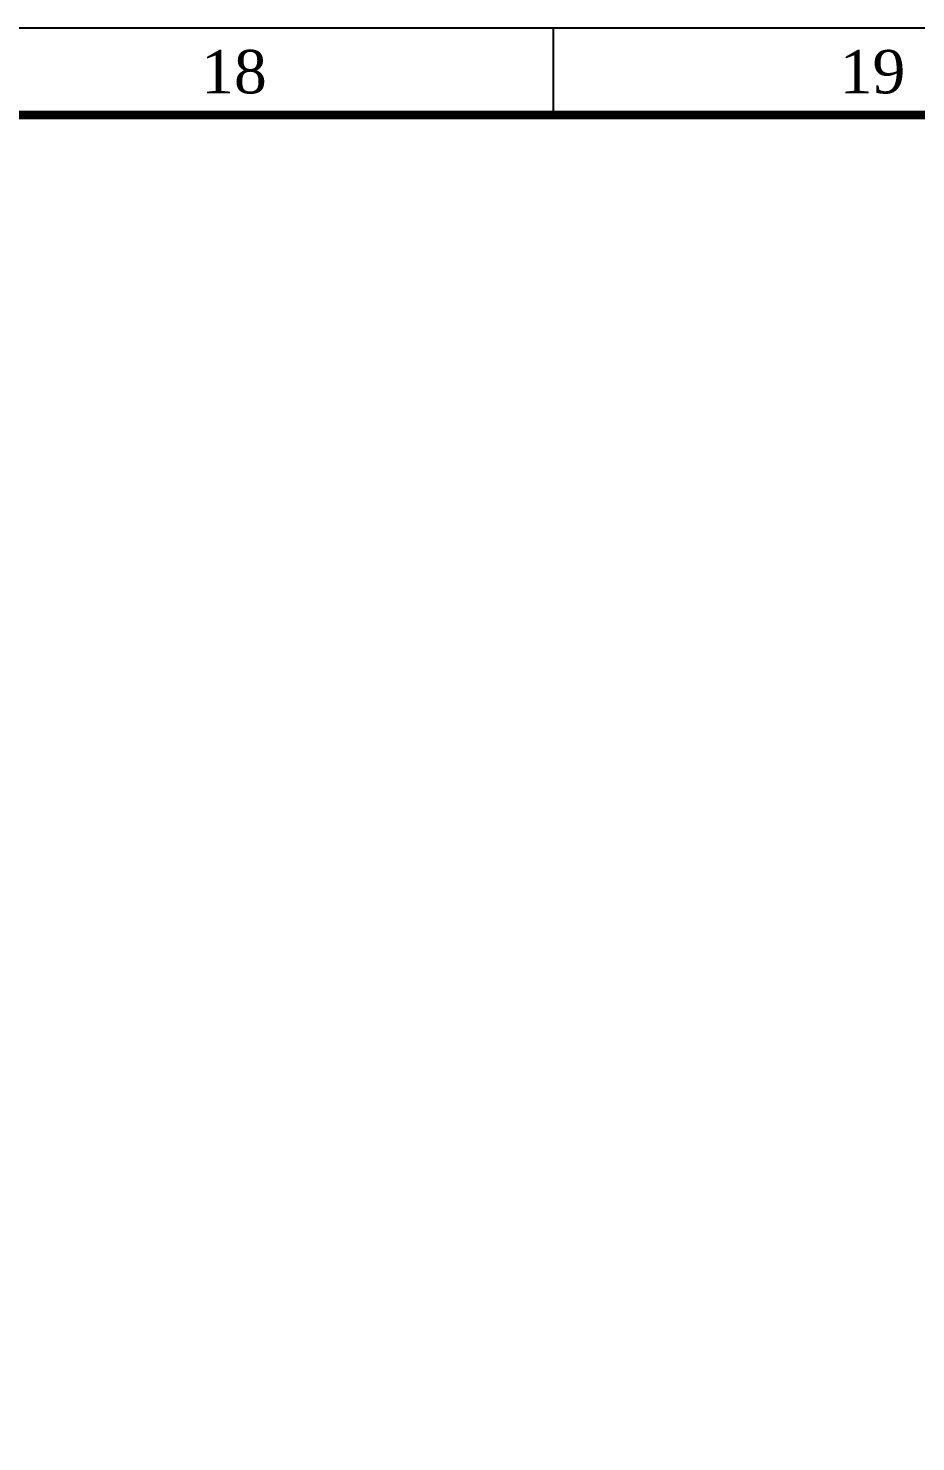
# Model space of a CAD drawing. Header units: millimetres. Extents: x 1218 to 2690, y 1163 to 1758.
# Drawn here: x 2481.9 to 2584.1, y 1594.9 to 1757.8 of the extents above; entities that cross this region are included whole.
import ezdxf
from ezdxf.enums import TextEntityAlignment as Align

# ---------------------------------------------------------------- set-up
doc = ezdxf.new("R2010")
doc.units = ezdxf.units.MM
doc.styles.add('Times', font='times.ttf')

# ---------------------------------------------------------------- blocks, each defined once
blk = doc.blocks.new('*U717')
at = {"color": 5}
blk.add_lwpolyline([(0, 0), (1471, 0), (1471, 594), (0, 594)], close=True, dxfattribs=at)

msp = doc.modelspace()

# ---------------------------------------------------------------- linework, layer by layer
at = {"color": 5}
msp.add_line((2542.369, 1757.775), (2542.369, 1747.775), dxfattribs=at)
at = {"color": 5, "const_width": 1}
msp.add_lwpolyline([(1243.469, 1173.775), (2679.469, 1173.775), (2679.469, 1747.775), (1243.469, 1747.775)], close=True, dxfattribs=at)

# ---------------------------------------------------------------- block references
msp.add_blockref('*U717', (1218.469, 1163.775))

# ---------------------------------------------------------------- texts
at = {"color": 4, "style": 'Times'}
for s, p in [('18', (2505.594, 1752.775)), ('19', (2579.144, 1752.775))]:
    msp.add_text(s, height=5, dxfattribs=at).set_placement(p, align=Align.MIDDLE)

doc.saveas('drawing.dxf')
